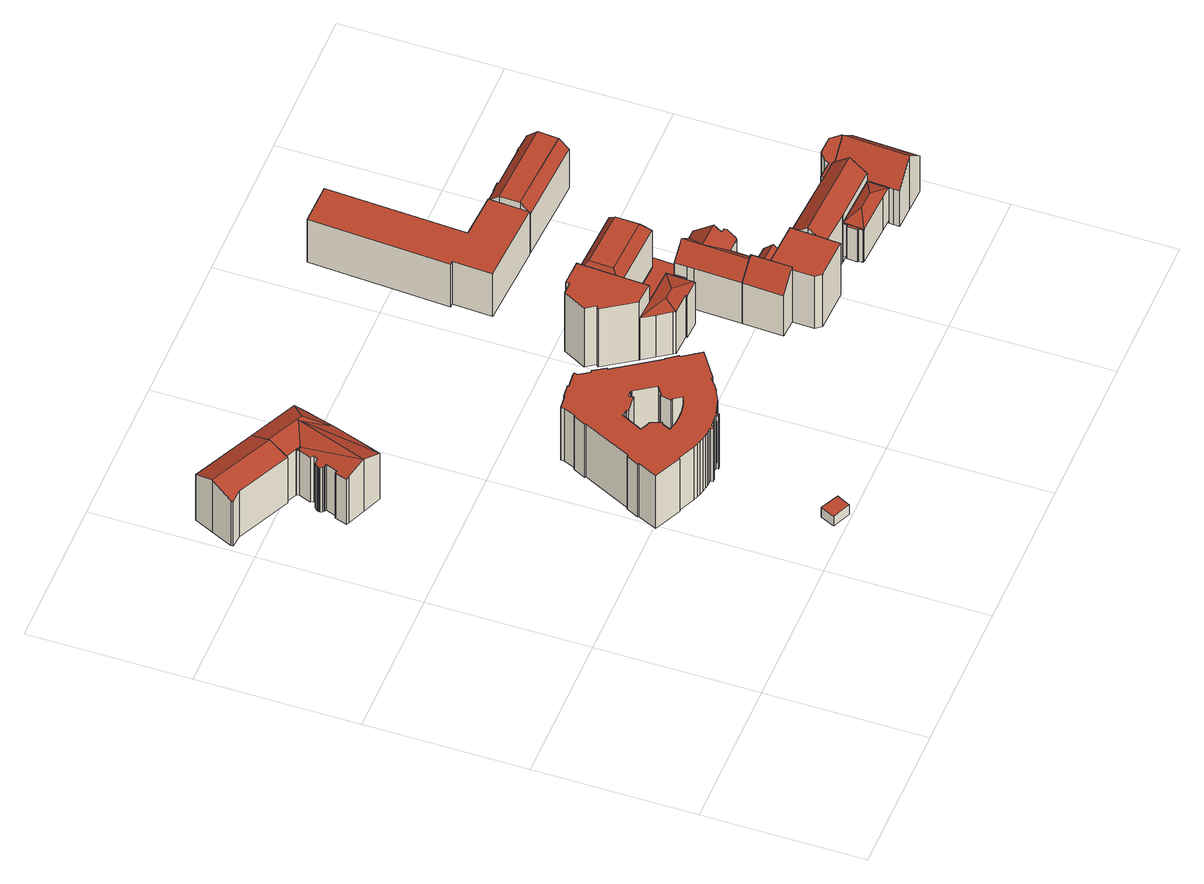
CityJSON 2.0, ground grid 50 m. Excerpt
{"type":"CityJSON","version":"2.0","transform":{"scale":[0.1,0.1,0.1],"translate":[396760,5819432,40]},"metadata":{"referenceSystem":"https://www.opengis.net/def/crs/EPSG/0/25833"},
"CityObjects":{
"building1":{"type":"Building","attributes":{"Gemeindeschluessel":"11000011","Geometrietyp2DReferenz":"3000","function":"31001_1120"},"address":[{"country":"Germany","locality":"Berlin","thoroughfareNumber":"undefined","thoroughfareName":"Parkaue"},{"country":"Germany","locality":"Berlin","thoroughfareNumber":"/","thoroughfareName":"Möllendorffstraße"}],"children":["building1-1","building1-2","building1-3"]},
"building1-1":{"type":"BuildingPart","attributes":{"roofType":"5000","measuredHeight":20.88,"storeysAboveGround":4},"parents":["building1"],"geometry":[{"type":"MultiSurface","lod":"2","boundaries":[[[0,1,2,3]],[[4,0,3,5]],[[6,4,5,7]],[[8,9,10,11]],[[12,10,9,13]],[[14,11,10]],[[13,15,16,12]],[[13,8,7,3,2,17,18,19,15]],[[20,1,0,21]],[[12,16,22,23,20,21]],[[0,6,14,12,21]],[[16,15,19,22]],[[22,19,18,23]],[[23,18,17,20]],[[20,17,2,1]],[[6,7,8,14]]],"semantics":{"surfaces":[{"type":"ClosureSurface"},{"type":"WallSurface"},{"type":"GroundSurface"},{"type":"RoofSurface"}],"values":[0,0,0,0,0,1,0,2,3,3,3,1,1,1,1,1]}}]},
"building1-2":{"type":"BuildingPart","attributes":{"roofType":"3100","measuredHeight":20.99,"storeysAboveGround":4},"parents":["building1"],"geometry":[{"type":"MultiSurface","lod":"2","boundaries":[[[7,5,4,6]],[[24,25,6,4]],[[4,5,3,0]],[[3,2,1,0]],[[24,4,0,1]],[[26,27,28,29,30,2,5,7,31]],[[32,33,34,35,25,24,36]],[[1,37,36,24]],[[35,31,7,25]],[[1,2,30,37]],[[37,30,29,36]],[[36,29,28,32]],[[32,28,27,33]],[[33,27,26,34]],[[34,26,31,35]]],"semantics":{"surfaces":[{"type":"ClosureSurface"},{"type":"WallSurface"},{"type":"GroundSurface"},{"type":"RoofSurface"}],"values":[0,1,0,0,1,2,3,3,1,1,1,1,1,1,1]}}]},
"building1-3":{"type":"BuildingPart","attributes":{"roofType":"5000","measuredHeight":20.77,"storeysAboveGround":4},"parents":["building1"],"geometry":[{"type":"MultiSurface","lod":"2","boundaries":[[[15,13,12,16]],[[38,16,12]],[[12,13,9,10]],[[11,10,9,8]],[[39,40,41,42,43,44,45,46,47,48,49,50,51,52,53,54,55,56,57,58,59,60,61,62,8,9,13,15,63,64]],[[10,65,66]],[[67,10,11]],[[68,69,70,71,72,73,74,75,65,10,67,76,77,78,79,80,81,82,83,84,85,86]],[[12,10,66]],[[87,66,65]],[[88,89,90,91,38,12,66,87]],[[90,64,63,91]],[[91,63,15,38]],[[11,8,62,67]],[[67,62,61,76]],[[76,61,60,77]],[[77,60,59,78]],[[78,59,58,79]],[[79,58,57,80]],[[80,57,56,81]],[[81,56,55,82]],[[82,55,54,83]],[[83,54,53,84]],[[84,53,52,85]],[[85,52,51,86]],[[86,51,50,68]],[[68,50,49,69]],[[69,49,48,70]],[[70,48,47,71]],[[71,47,46,72]],[[72,46,45,73]],[[73,45,44,74]],[[74,44,43,75]],[[75,43,42,65]],[[65,42,41,87]],[[87,41,40,88]],[[88,40,39,89]],[[89,39,64,90]]],"semantics":{"surfaces":[{"type":"ClosureSurface"},{"type":"WallSurface"},{"type":"GroundSurface"},{"type":"RoofSurface"}],"values":[0,1,0,0,2,3,3,3,3,3,3,1,1,1,1,1,1,1,1,1,1,1,1,1,1,1,1,1,1,1,1,1,1,1,1,1,1,1]}}]},
"building2":{"type":"Building","attributes":{"Gemeindeschluessel":"11000012","Geometrietyp2DReferenz":"3000","function":"31001_2520","roofType":"1000","measuredHeight":3.76,"storeysAboveGround":1},"address":[{"country":"Germany","locality":"Berlin"}],"geometry":[{"type":"Solid","lod":"2","boundaries":[[[[92,93,94,95]],[[96,97,98,99]],[[98,95,94,99]],[[99,94,93,96]],[[96,93,92,97]],[[97,92,95,98]]]],"semantics":{"surfaces":[{"type":"GroundSurface"},{"type":"RoofSurface"},{"type":"WallSurface"}],"values":[[0,1,2,2,2,2]]}}]},
"building3":{"type":"Building","attributes":{"name":"Rathaus Lichtenberg","Gemeindeschluessel":"11000011","Geometrietyp2DReferenz":"3000","function":"31001_3012","roofType":"9999","measuredHeight":21.2,"storeysAboveGround":3},"address":[{"country":"Germany","locality":"Berlin","thoroughfareName":"Möllendorffstraße"}],"geometry":[{"type":"Solid","lod":"2","boundaries":[[[[100,101,102,103,104,105,106,107,108,109,110,111,112,113,114,115,116,117,118,119,120,121,122,123,124,125,126,127,128,129,130,131,132,133,134,135,136,137,138,139,140,141,142,143,144,145,146,147,148,149,150,151,118,117,152,153,154,155,156,157,158,159,160,161,162,163,164,165,166,167,168,169,170,171,172,173,174,175,176,177,178,179,180,181,182,183,184,185,186,187,188,189,190,191,192,193,194,195]],[[196,195,194,197]],[[197,194,193,198]],[[198,193,192,199]],[[199,192,191,200]],[[200,191,190,201]],[[201,190,189,202]],[[202,189,188,203]],[[203,188,187,204]],[[204,187,186,205]],[[205,186,185,206]],[[206,185,184,207]],[[207,184,183,208]],[[208,183,182,209]],[[209,182,181,210]],[[210,181,180,211]],[[211,180,179,212]],[[212,179,178,213]],[[213,178,177,214]],[[214,177,176,215]],[[215,176,175,216]],[[217,174,173,218]],[[218,173,172,219]],[[219,172,171,220]],[[216,175,174,217]],[[220,171,170,221]],[[221,170,169,222]],[[222,169,168,223]],[[223,168,167,224]],[[224,167,166,225]],[[225,166,165,226]],[[226,165,164,227]],[[227,164,163,228]],[[228,163,162,229]],[[229,162,161,230]],[[231,160,159,232]],[[232,159,158,233]],[[233,158,157,234]],[[230,161,160,231]],[[234,157,156,235]],[[235,156,155,236]],[[236,155,154,237]],[[237,154,153,238]],[[238,153,152,239]],[[239,152,117,240]],[[241,118,151,242]],[[242,151,150,243]],[[243,150,149,244]],[[244,149,148,245]],[[246,147,146,247]],[[247,146,145,248]],[[245,148,147,246]],[[248,145,144,249]],[[249,144,143,250]],[[250,143,142,251]],[[251,142,141,252]],[[252,141,140,253]],[[253,140,139,254]],[[254,139,138,255]],[[255,138,137,256]],[[257,136,135,258]],[[258,135,134,259]],[[259,134,133,260]],[[256,137,136,257]],[[260,133,132,261]],[[261,132,131,262]],[[262,131,130,263]],[[263,130,129,264]],[[264,129,128,265]],[[265,128,127,266]],[[266,127,126,267]],[[267,126,125,268]],[[268,125,124,269]],[[269,124,123,270]],[[270,123,122,271]],[[271,122,121,272]],[[272,121,120,273]],[[273,120,119,274]],[[274,119,118,241]],[[240,117,116,275]],[[275,116,115,276]],[[276,115,114,277]],[[277,114,113,278]],[[278,113,112,279]],[[279,112,111,280]],[[280,111,110,281]],[[281,110,109,282]],[[282,109,108,283]],[[283,108,107,284]],[[284,107,106,285]],[[285,106,105,286]],[[286,105,104,287]],[[287,104,103,288]],[[288,103,102,289]],[[289,102,101,290]],[[290,101,100,291]],[[291,100,195,196]],[[198,199,200,201,202,203,204,205,206,207,208,209,210,211,212,213,214,215,216,217,218,219,220,221,222,223,224,225,226,227,228,229,230,231,232,233,234,235,236,237,238,239,240,241,242,243,244,245,246,247,248,249,250,251,252,253,254,255,256,257,258,259,260,261,262,263,264,265,266,267,268,269,270,271,272,273,274,241,240,275,276,277,278,279,280,281,282,283,284,285,286,287,288,289,290,291,196,197]]]],"semantics":{"surfaces":[{"type":"GroundSurface"},{"type":"WallSurface"},{"type":"RoofSurface"}],"values":[[0,1,1,1,1,1,1,1,1,1,1,1,1,1,1,1,1,1,1,1,1,1,1,1,1,1,1,1,1,1,1,1,1,1,1,1,1,1,1,1,1,1,1,1,1,1,1,1,1,1,1,1,1,1,1,1,1,1,1,1,1,1,1,1,1,1,1,1,1,1,1,1,1,1,1,1,1,1,1,1,1,1,1,1,1,1,1,1,1,1,1,1,1,1,1,1,1,2]]}}]},
"building4":{"type":"Building","attributes":{"name":"Bürgeramt 2","Gemeindeschluessel":"11000011","Geometrietyp2DReferenz":"3000","function":"31001_2010"},"address":[{"country":"Germany","locality":"Berlin","thoroughfareName":"Normannenstraße"}],"children":["building4-1","building4-2","building4-3"]},
"building4-1":{"type":"BuildingPart","attributes":{"roofType":"1000","measuredHeight":23.46,"storeysAboveGround":7},"parents":["building4"],"geometry":[{"type":"MultiSurface","lod":"2","boundaries":[[[292,293,294,295]],[[296,297,295,294]],[[293,298,299,300]],[[301,296,300,299]],[[302,303,304,305,306,307,308,298,293,292,309]],[[296,301,310,311,312,313,314,315,316,317,297]],[[317,309,292,297]],[[301,298,308,310]],[[310,308,307,311]],[[311,307,306,312]],[[312,306,305,313]],[[313,305,304,314]],[[314,304,303,315]],[[315,303,302,316]],[[316,302,309,317]]],"semantics":{"surfaces":[{"type":"ClosureSurface"},{"type":"WallSurface"},{"type":"GroundSurface"},{"type":"RoofSurface"}],"values":[0,1,0,1,2,3,1,1,1,1,1,1,1,1,1]}}]},
"building4-2":{"type":"BuildingPart","attributes":{"roofType":"1000","measuredHeight":4.92,"storeysAboveGround":7},"parents":["building4"],"geometry":[{"type":"MultiSurface","lod":"2","boundaries":[[[318,319,320,321]],[[321,320,322,323]],[[324,318,321,325]],[[325,321,323,326]],[[327,324,325,328]],[[328,325,326,329]],[[294,327,328,293]],[[293,328,329,330]],[[295,294,293,292]],[[292,293,330,331]],[[332,333,331,330,329,326,323,322,334,335]],[[319,318,324,327,294,295,336,337,338,339]],[[338,335,334,339]],[[339,334,322,319]],[[295,331,333,336]],[[336,333,332,337]],[[337,332,335,338]]],"semantics":{"surfaces":[{"type":"ClosureSurface"},{"type":"WallSurface"},{"type":"GroundSurface"},{"type":"RoofSurface"}],"values":[0,1,0,1,0,1,0,1,0,1,2,3,1,1,1,1,1]}}]},
"building4-3":{"type":"BuildingPart","attributes":{"roofType":"9999","measuredHeight":23.48,"storeysAboveGround":7},"parents":["building4"],"geometry":[{"type":"MultiSurface","lod":"2","boundaries":[[[325,321,318,324]],[[340,341,324,318]],[[321,320,319,318]],[[340,318,319,342]],[[300,299,298,293]],[[293,328,327,294]],[[343,300,294,327]],[[328,325,324,327]],[[341,343,327,324]],[[328,293,298,344,320,321,325]],[[345,346,347,348]],[[347,343,341,340,342,349,348]],[[346,300,343,347]],[[345,299,300,346]],[[348,349,299,345]],[[342,320,344,349]],[[349,344,298,299]]],"semantics":{"surfaces":[{"type":"ClosureSurface"},{"type":"WallSurface"},{"type":"GroundSurface"},{"type":"RoofSurface"}],"values":[0,1,0,1,0,0,1,0,1,2,3,3,3,3,3,1,1]}}]},
"building5":{"type":"Building","attributes":{"Gemeindeschluessel":"11000011","Geometrietyp2DReferenz":"3000","function":"31001_1010","roofType":"1000","measuredHeight":17.11,"storeysAboveGround":5},"address":[{"country":"Germany","locality":"Berlin","thoroughfareName":"Möllendorffstraße"}],"geometry":[{"type":"Solid","lod":"2","boundaries":[[[[350,351,352,353,354,355,356,357,358]],[[359,360,361,362,363,364,365,366,367]],[[366,358,357,367]],[[367,357,356,359]],[[359,356,355,360]],[[360,355,354,361]],[[361,354,353,362]],[[362,353,352,363]],[[363,352,351,364]],[[364,351,350,365]],[[365,350,358,366]]]],"semantics":{"surfaces":[{"type":"GroundSurface"},{"type":"RoofSurface"},{"type":"WallSurface"}],"values":[[0,1,2,2,2,2,2,2,2,2,2]]}}]},
"building6":{"type":"Building","attributes":{"name":"Schule am Rathaus","Gemeindeschluessel":"11000011","Geometrietyp2DReferenz":"3000","function":"31001_3021"},"address":[{"country":"Germany","locality":"Berlin","thoroughfareName":"Rathausstraße"}],"children":["building6-1","building6-2","building6-3","building6-4","building6-5","building6-6","building6-7","building6-8","building6-9","building6-10","building6-11","building6-12","building6-13"]},
"building6-1":{"type":"BuildingPart","attributes":{"roofType":"2100","measuredHeight":22.23,"storeysAboveGround":5},"parents":["building6"],"geometry":[{"type":"MultiSurface","lod":"2","boundaries":[[[368,369,370,371]],[[372,368,371,373]],[[369,374,375,376,370]],[[377,378,375,374,369,368,372]],[[379,380,381,382]],[[383,372,373,380,379]],[[377,383,379,382,384]],[[381,373,376,385]],[[377,384,386,378]],[[386,385,376,378]],[[384,381,385,386]]],"semantics":{"surfaces":[{"type":"ClosureSurface"},{"type":"WallSurface"},{"type":"GroundSurface"},{"type":"RoofSurface"}],"values":[0,0,0,1,0,0,1,2,3,1,1]}}]},
"building6-2":{"type":"BuildingPart","attributes":{"roofType":"3200","measuredHeight":15.01,"storeysAboveGround":5},"parents":["building6"],"geometry":[{"type":"MultiSurface","lod":"2","boundaries":[[[387,388,389,390]],[[391,387,390,392]],[[393,391,394,395]],[[395,394,392,396]],[[392,390,389,397,396]],[[388,387,398]],[[399,393,400,388,398]],[[391,393,399]],[[398,387,391,399]],[[393,396,397,400]],[[400,397,389,388]]],"semantics":{"surfaces":[{"type":"ClosureSurface"},{"type":"WallSurface"},{"type":"GroundSurface"},{"type":"RoofSurface"}],"values":[0,0,0,1,2,3,3,3,3,1,1]}}]},
"building6-3":{"type":"BuildingPart","attributes":{"roofType":"5000","measuredHeight":21.16,"storeysAboveGround":5},"parents":["building6"],"geometry":[{"type":"Solid","lod":"2","boundaries":[[[[401,402,403,404]],[[405,406,407,408,409,410,411,403,402]],[[412,413,414,415,416,417,418,404]],[[401,404,418]],[[419,401,418,417]],[[404,403,411,412]],[[412,411,410,413]],[[413,410,409,414]],[[414,409,408,415]],[[415,408,407,416]],[[416,407,406,417]],[[417,406,405,419]],[[419,405,402,401]]]],"semantics":{"surfaces":[{"type":"ClosureSurface"},{"type":"GroundSurface"},{"type":"RoofSurface"},{"type":"WallSurface"}],"values":[[0,1,2,2,2,3,3,3,3,3,3,3,3]]}}]},
"building6-4":{"type":"BuildingPart","attributes":{"roofType":"1000","measuredHeight":10.04,"storeysAboveGround":5},"parents":["building6"],"geometry":[{"type":"MultiSurface","lod":"2","boundaries":[[[420,421,422,423]],[[424,425,421,420]],[[426,420,423,427]],[[428,424,420,426]],[[429,428,427,430]],[[431,432,433,434]],[[433,430,427,423,422,434]],[[424,428,429,432,431,425]],[[431,434,422,425]],[[429,430,433,432]]],"semantics":{"surfaces":[{"type":"ClosureSurface"},{"type":"WallSurface"},{"type":"GroundSurface"},{"type":"RoofSurface"}],"values":[0,1,0,1,0,0,2,3,1,1]}}]},
"building6-5":{"type":"BuildingPart","attributes":{"roofType":"9999","measuredHeight":15.01,"storeysAboveGround":5},"parents":["building6"],"geometry":[{"type":"MultiSurface","lod":"2","boundaries":[[[435,436,437,438,439,440,441,442,443]],[[444,445,446,442]],[[445,447,448,443,446]],[[449,450,435,443]],[[449,448,447]],[[444,442,441,451]],[[451,441,440,452]],[[452,440,439,453]],[[453,439,438,454]],[[454,438,437,455]],[[455,437,436,456]],[[456,436,435,450]],[[451,452,453,454,455,456,450,449,444]]],"semantics":{"surfaces":[{"type":"GroundSurface"},{"type":"WallSurface"},{"type":"RoofSurface"}],"values":[0,1,1,1,1,1,1,1,1,1,1,1,2]}}]},
"building6-6":{"type":"BuildingPart","attributes":{"roofType":"3100","measuredHeight":21.16,"storeysAboveGround":5},"parents":["building6"],"geometry":[{"type":"MultiSurface","lod":"2","boundaries":[[[457,372,373,458]],[[379,380,373,372,383]],[[459,383,372,457]],[[404,403,402,401]],[[430,427,428,429]],[[427,430,460,461]],[[462,463,429,428]],[[427,464,465,426]],[[464,427,461,466]],[[467,462,426,465]],[[379,382,381,380]],[[381,466,461,460,468,469,402,403,458,380]],[[459,404,401,470,471,379]],[[463,462,467,382,379,471]],[[459,458,403,404]],[[401,402,469,470]],[[470,469,468,471]],[[471,468,460,463]],[[467,466,381,382]]],"semantics":{"surfaces":[{"type":"ClosureSurface"},{"type":"WallSurface"},{"type":"GroundSurface"},{"type":"RoofSurface"}],"values":[0,0,1,0,0,1,1,0,1,1,0,2,3,3,1,1,1,1,1]}}]},
"building6-7":{"type":"BuildingPart","attributes":{"roofType":"1000","measuredHeight":6.21,"storeysAboveGround":5},"parents":["building6"],"geometry":[{"type":"Solid","lod":"2","boundaries":[[[[426,465,464,427]],[[420,426,427,423]],[[421,420,423,422]],[[423,427,464,422]],[[426,420,421,465]],[[421,422,464,465]]]],"semantics":{"surfaces":[{"type":"ClosureSurface"},{"type":"GroundSurface"},{"type":"RoofSurface"},{"type":"WallSurface"}],"values":[[0,0,0,1,2,3]]}}]},
"building6-8":{"type":"BuildingPart","attributes":{"roofType":"3100","measuredHeight":23.03,"storeysAboveGround":5},"parents":["building6"],"geometry":[{"type":"MultiSurface","lod":"2","boundaries":[[[392,390,387,391]],[[390,392,472,473]],[[474,475,391,387]],[[476,477,478,479]],[[479,478,473,480]],[[481,474,477,476]],[[476,479,443,448]],[[481,476,448,482]],[[479,480,483,443]],[[443,435,450,449]],[[435,443,483,484]],[[485,482,449,450]],[[486,487,488,489,490]],[[491,487,486]],[[492,493,486,490,494]],[[491,486,493]],[[495,394,391,496]],[[475,497,496,391]],[[394,495,498,472]],[[498,494,490,489,484,483,480,473,472]],[[482,485,488,491,481]],[[492,497,475,474,481,491]],[[485,484,489,488]],[[492,494,498,497]]],"semantics":{"surfaces":[{"type":"ClosureSurface"},{"type":"WallSurface"},{"type":"GroundSurface"},{"type":"RoofSurface"}],"values":[0,1,1,0,1,1,0,1,1,0,1,1,0,1,0,1,0,1,1,2,3,3,1,1]}}]},
"building6-9":{"type":"BuildingPart","attributes":{"roofType":"3100","measuredHeight":21.44,"storeysAboveGround":5},"parents":["building6"],"geometry":[{"type":"MultiSurface","lod":"2","boundaries":[[[446,445,444,442]],[[499,500,444,445]],[[447,445,446,443,448]],[[499,445,447]],[[476,448,443,479]],[[477,476,479,478]],[[390,389,388,387]],[[389,390,478,501]],[[502,477,387,388]],[[503,504,501,478,443,446,442,505,506,507]],[[448,477,502,508,509,510,499]],[[511,512,500,499,510]],[[510,507,506,511]],[[511,506,505,512]],[[512,505,442,500]],[[502,501,504,508]],[[508,504,503,509]],[[509,503,507,510]]],"semantics":{"surfaces":[{"type":"ClosureSurface"},{"type":"WallSurface"},{"type":"GroundSurface"},{"type":"RoofSurface"}],"values":[0,1,0,1,0,0,0,1,1,2,3,3,1,1,1,1,1,1]}}]},
"building6-10":{"type":"BuildingPart","attributes":{"roofType":"3200","measuredHeight":17.94,"storeysAboveGround":5},"parents":["building6"],"geometry":[{"type":"MultiSurface","lod":"2","boundaries":[[[434,433,432,431]],[[433,434,513,514]],[[515,516,431,432]],[[517,518,519,520,521,522,523,524,514,513,525,526]],[[527,516,515,528]],[[529,530,531,532,533,527,528]],[[534,535,536,530,529]],[[528,515,537,538,534,529]],[[533,526,525,527]],[[527,525,513,516]],[[515,514,524,537]],[[537,524,523,538]],[[538,523,522,534]],[[534,522,521,535]],[[535,521,520,536]],[[536,520,519,530]],[[530,519,518,531]],[[531,518,517,532]],[[532,517,526,533]]],"semantics":{"surfaces":[{"type":"ClosureSurface"},{"type":"WallSurface"},{"type":"GroundSurface"},{"type":"RoofSurface"}],"values":[0,1,1,2,3,3,3,3,1,1,1,1,1,1,1,1,1,1,1]}}]},
"building6-11":{"type":"BuildingPart","attributes":{"roofType":"9999","measuredHeight":12.9,"storeysAboveGround":5},"parents":["building6"],"geometry":[{"type":"Solid","lod":"2","boundaries":[[[[539,540,541,542,495,394,395,543]],[[393,395,394,391]],[[496,391,394,495]],[[544,543,395,393]],[[496,495,542,545]],[[545,542,541,546]],[[546,541,540,547]],[[547,540,539,548]],[[548,539,543,544]],[[391,496,545,546,547,548,544,393]]]],"semantics":{"surfaces":[{"type":"GroundSurface"},{"type":"WallSurface"},{"type":"RoofSurface"}],"values":[[0,1,1,1,1,1,1,1,1,2]]}}]},
"building6-12":{"type":"BuildingPart","attributes":{"roofType":"3100","measuredHeight":18.43,"storeysAboveGround":5},"parents":["building6"],"geometry":[{"type":"Solid","lod":"2","boundaries":[[[[549,369,370,550]],[[372,457,458,373]],[[368,372,373,371]],[[368,371,370,369]],[[371,373,458,551,552,550,370]],[[369,549,553,368]],[[554,457,372,368,553]],[[549,550,552,553]],[[553,552,551,554]],[[554,551,458,457]]]],"semantics":{"surfaces":[{"type":"ClosureSurface"},{"type":"GroundSurface"},{"type":"RoofSurface"},{"type":"WallSurface"}],"values":[[0,0,0,0,1,2,2,3,3,3]]}}]},
"building6-13":{"type":"BuildingPart","attributes":{"roofType":"9999","measuredHeight":20.95,"storeysAboveGround":5},"parents":["building6"],"geometry":[{"type":"MultiSurface","lod":"2","boundaries":[[[376,370,550,489,494,555,556,557]],[[488,487,486,490,489]],[[486,493,492,494,490]],[[550,370,369,549]],[[376,375,374,369,370]],[[558,557,556,559]],[[559,556,555,560]],[[560,555,494,561]],[[561,492,493]],[[562,487,488]],[[562,489,550,563]],[[374,563,549,369]],[[375,376,557,558]],[[560,561,562,563,374,375,558,559]]],"semantics":{"surfaces":[{"type":"GroundSurface"},{"type":"WallSurface"},{"type":"RoofSurface"}],"values":[0,1,1,1,1,1,1,1,1,1,1,1,1,2]}}]},
"building7":{"type":"Building","attributes":{"Gemeindeschluessel":"11000011","Geometrietyp2DReferenz":"3000","function":"31001_1120","roofType":"9999","measuredHeight":18.75,"storeysAboveGround":4},"address":[{"country":"Germany","locality":"Berlin","thoroughfareName":"Normannenstraße"}],"geometry":[{"type":"Solid","lod":"2","boundaries":[[[[564,565,566,567,568,569,570,571,572,573,574,575,576,577,578,579]],[[580,581,582,583]],[[584,585,586,587,588,589,590,591,592,593,583,582]],[[594,595,581,580]],[[594,579,578,595]],[[595,578,577,581]],[[581,577,576,582]],[[582,576,575,584]],[[584,575,574,585]],[[585,574,573,586]],[[586,573,572,587]],[[587,572,571,588]],[[588,571,570,589]],[[589,570,569,590]],[[590,569,568,591]],[[591,568,567,592]],[[592,567,566,593]],[[593,566,565,583]],[[583,565,564,580]],[[580,564,579,594]]]],"semantics":{"surfaces":[{"type":"GroundSurface"},{"type":"RoofSurface"},{"type":"WallSurface"}],"values":[[0,1,1,1,2,2,2,2,2,2,2,2,2,2,2,2,2,2,2,2]]}}]},
"building8":{"type":"Building","attributes":{"Gemeindeschluessel":"11000012","Geometrietyp2DReferenz":"3000","function":"31001_2143","roofType":"1000","measuredHeight":3.88,"storeysAboveGround":1},"address":[{"country":"Germany","locality":"Berlin"}],"geometry":[{"type":"Solid","lod":"2","boundaries":[[[[596,597,598,599,600,601]],[[602,603,604,605,606,607]],[[606,601,600,607]],[[607,600,599,602]],[[602,599,598,603]],[[603,598,597,604]],[[604,597,596,605]],[[605,596,601,606]]]],"semantics":{"surfaces":[{"type":"GroundSurface"},{"type":"RoofSurface"},{"type":"WallSurface"}],"values":[[0,1,2,2,2,2,2,2]]}}]}
},
"vertices":[
[233,1546,235],[255,1605,209],[255,1605,26],[233,1546,26],[232,1543,234],[232,1543,26],[211,1486,209],[211,1486,26],[246,1470,26],[259,1464,26],[259,1464,209],[246,1470,204],[366,1415,209],[366,1415,26],[246,1470,209],[372,1413,26],[372,1413,205],[404,1534,26],[394,1492,26],[383,1450,26],[404,1534,209],[351,1490,235],[383,1450,205],[394,1492,207],
[232,1543,236],[211,1486,212],[41,1562,26],[2,1566,26],[2,1574,26],[32,1639,26],[60,1698,26],[209,1481,26],[2,1574,207],[2,1566,204],[41,1562,209],[209,1481,209],[32,1639,236],[60,1698,209],
[372,1413,206],[343,1327,26],[328,1287,26],[312,1247,26],[253,1272,26],[197,1296,26],[189,1299,26],[202,1337,26],[208,1335,26],[221,1372,26],[217,1373,26],[213,1376,26],[211,1380,26],[209,1384,26],[209,1389,26],[210,1393,26],[213,1397,26],[216,1401,26],[220,1403,26],[225,1403,26],[229,1403,26],[234,1401,26],[240,1416,26],[234,1424,26],[249,1462,26],[371,1409,26],[358,1368,26],[253,1272,234],[332,1496,234],[249,1462,206],[211,1380,204],[213,1376,205],[217,1373,207],[221,1372,209],[208,1335,209],[202,1337,207],[189,1299,207],[197,1296,211],[234,1424,206],[240,1416,209],[234,1401,209],[229,1403,207],[225,1403,206],[220,1403,204],[216,1401,203],[213,1397,202],[210,1393,202],[209,1389,202],[209,1384,203],[312,1247,209],[328,1287,208],[343,1327,207],[358,1368,206],[371,1409,206],
[738,47,18],[717,5,18],[661,31,18],[681,75,18],[717,5,56],[738,47,56],[681,75,56],[661,31,56],
[774,845,5],[783,845,5],[782,833,5],[803,801,5],[808,803,5],[832,767,5],[829,762,5],[920,627,5],[923,628,5],[947,594,5],[945,591,5],[983,534,5],[901,477,5],[896,481,5],[877,464,5],[867,458,5],[858,452,5],[848,447,5],[802,529,5],[784,554,5],[777,555,5],[785,590,5],[789,589,5],[815,608,5],[774,670,5],[770,669,5],[768,673,5],[753,672,5],[754,657,5],[698,652,5],[698,659,5],[690,659,5],[678,662,5],[645,596,5],[675,582,5],[678,583,5],[691,549,5],[684,546,5],[673,520,5],[686,517,5],[699,514,5],[712,513,5],[725,512,5],[738,513,5],[745,513,5],[751,514,5],[758,515,5],[767,517,5],[776,519,5],[785,522,5],[791,524,5],[796,526,5],[838,442,5],[831,438,5],[816,432,5],[814,432,5],[805,429,5],[795,426,5],[786,423,5],[777,421,5],[774,421,5],[775,412,5],[766,410,5],[766,419,5],[753,418,5],[740,417,5],[727,416,5],[726,408,5],[715,408,5],[714,416,5],[704,417,5],[694,418,5],[683,420,5],[670,422,5],[657,425,5],[644,429,5],[631,434,5],[579,458,5],[576,455,5],[491,495,5],[519,555,5],[515,557,5],[534,596,5],[539,595,5],[611,746,5],[607,748,5],[626,786,5],[631,787,5],[646,824,5],[646,834,5],[690,838,5],[690,841,5],[701,842,5],[727,845,5],[730,846,5],[730,841,5],[730,841,217],[730,846,217],[727,845,217],[701,842,217],[690,841,217],[690,838,217],[646,834,217],[646,824,217],[631,787,217],[626,786,217],[607,748,217],[611,746,217],[539,595,217],[534,596,217],[515,557,217],[519,555,217],[491,495,217],[576,455,217],[579,458,217],[631,434,217],[644,429,217],[657,425,217],[670,422,217],[683,420,217],[694,418,217],[704,417,217],[714,416,217],[715,408,217],[726,408,217],[727,416,217],[740,417,217],[753,418,217],[766,419,217],[766,410,217],[775,412,217],[774,421,217],[777,421,217],[786,423,217],[795,426,217],[805,429,217],[814,432,217],[816,432,217],[831,438,217],[838,442,217],[848,447,217],[802,529,217],[796,526,217],[791,524,217],[785,522,217],[776,519,217],[767,517,217],[758,515,217],[751,514,217],[745,513,217],[738,513,217],[725,512,217],[712,513,217],[699,514,217],[686,517,217],[673,520,217],[684,546,217],[691,549,217],[678,583,217],[675,582,217],[645,596,217],[678,662,217],[690,659,217],[698,659,217],[698,652,217],[754,657,217],[753,672,217],[768,673,217],[770,669,217],[774,670,217],[815,608,217],[789,589,217],[785,590,217],[777,555,217],[784,554,217],[858,452,217],[867,458,217],[877,464,217],[896,481,217],[901,477,217],[983,534,217],[945,591,217],[947,594,217],[923,628,217],[920,627,217],[829,762,217],[832,767,217],[808,803,217],[803,801,217],[782,833,217],[783,845,217],[774,845,217],
[1136,753,21],[1140,841,21],[1140,841,70],[1136,753,70],[1140,841,256],[1136,753,256],[1146,971,21],[1146,971,219],[1140,841,219],[1146,971,256],[1067,757,21],[1002,855,21],[1011,862,21],[990,892,21],[1029,963,21],[1066,963,21],[1066,975,21],[1068,757,21],[1066,975,256],[1066,963,256],[1029,963,256],[990,892,256],[1011,862,256],[1002,855,256],[1067,757,256],[1068,757,256],
[1372,891,70],[1372,893,70],[1372,893,21],[1372,891,21],[1372,893,20],[1372,891,20],[1373,891,70],[1373,891,21],[1373,891,20],[1369,830,70],[1369,830,21],[1369,830,20],[1140,841,20],[1136,753,20],[1312,744,20],[1255,747,20],[1408,891,20],[1400,739,20],[1255,747,70],[1312,744,70],[1400,739,70],[1408,891,70],
[1372,891,219],[1373,891,216],[1372,893,219],[1369,830,219],[1374,960,21],[1168,942,256],[1165,868,256],[1347,859,256],[1350,933,256],[1374,960,219],
[1203,1315,25],[1345,1307,25],[1339,1182,25],[1079,1195,25],[1085,1318,25],[1073,1318,25],[1096,1752,25],[1225,1749,25],[1211,1467,25],[1096,1752,196],[1073,1318,196],[1085,1318,196],[1079,1195,196],[1339,1182,196],[1345,1307,196],[1203,1315,196],[1211,1467,196],[1225,1749,196],
[1362,508,199],[1361,481,172],[1361,481,15],[1362,508,15],[1363,536,172],[1363,536,15],[1361,481,224],[1358,411,224],[1358,411,15],[1363,536,236],[1358,411,237],[1355,537,226],[1355,537,15],[1304,540,15],[1304,540,177],[1363,536,219],[1304,540,178],[1298,414,15],[1298,414,178],
[1797,351,171],[1793,286,171],[1793,286,41],[1797,351,41],[1625,359,171],[1625,359,41],[1621,295,171],[1625,359,42],[1621,295,42],[1621,295,41],[1751,288,41],[1740,321,191],[1679,324,191],[1751,288,171],
[1414,738,177],[1414,738,15],[1410,613,15],[1410,613,177],[1445,737,15],[1442,675,15],[1441,651,15],[1456,649,15],[1461,643,15],[1460,617,15],[1455,612,15],[1455,612,177],[1460,617,180],[1461,643,201],[1456,649,206],[1441,651,207],[1442,675,226],[1361,677,226],[1445,737,177],
[1285,707,92],[1284,686,92],[1284,686,30],[1285,707,30],[1285,707,130],[1284,686,130],[1311,706,92],[1311,706,30],[1311,706,130],[1312,744,130],[1312,744,30],[1252,687,130],[1255,747,130],[1255,747,30],[1252,687,30],
[1759,458,31],[1760,475,31],[1818,472,31],[1822,487,31],[1849,507,31],[1906,505,31],[1930,477,31],[1929,451,31],[1803,456,31],[1929,451,181],[1874,453,181],[1874,453,31],[1810,456,181],[1803,456,174],[1803,456,181],[1759,458,181],[1930,477,181],[1906,505,181],[1849,507,181],[1822,487,181],[1818,472,181],[1760,475,181],
[1407,534,172],[1407,534,15],[1407,534,177],[1312,744,15],[1311,706,15],[1311,706,177],[1312,744,177],[1310,685,30],[1310,685,92],[1310,685,15],[1310,685,177],[1363,741,15],[1400,739,15],[1400,739,191],[1363,741,226],
[1625,359,15],[1797,351,15],[1797,351,203],[1625,359,202],[1800,404,174],[1797,351,174],[1797,351,31],[1800,404,31],[1800,404,15],[1800,404,245],[1803,456,203],[1803,456,15],[1759,458,15],[1759,458,203],[1506,420,224],[1507,446,224],[1509,473,203],[1509,473,15],[1506,420,15],[1506,420,245],[1503,367,203],[1505,394,224],[1503,367,15],[1620,359,42],[1620,359,171],[1620,359,202],[1620,359,15],
[1874,453,245],[1929,451,190],[1793,286,31],[1793,286,174],[1791,253,31],[1792,272,31],[1945,449,31],[1935,247,31],[1863,250,31],[1792,272,174],[1791,253,174],[1863,250,245],[1935,247,174],[1945,449,174],
[1252,687,22],[1255,747,22],[1255,747,190],[1252,687,190],[1194,661,22],[1194,666,22],[1126,669,22],[1121,678,22],[1093,718,22],[1068,756,22],[1068,757,22],[1136,753,22],[1251,664,22],[1250,658,22],[1251,664,190],[1194,708,202],[1156,710,202],[1126,669,190],[1194,666,190],[1194,661,188],[1250,658,189],[1068,756,190],[1093,718,190],[1121,678,190],[1136,753,190],[1068,757,190],
[1617,311,42],[1613,311,42],[1615,345,42],[1620,345,42],[1617,296,42],[1617,296,171],[1620,345,171],[1615,345,171],[1613,311,171],[1617,311,171],
[1453,476,172],[1453,476,15],[1455,531,15],[1454,503,15],[1454,503,199],[1455,531,172],
[1501,320,15],[1371,326,15],[1356,344,15],[1356,344,224],[1371,326,224],[1501,320,224],[1503,367,224],[1509,473,224],[1453,476,224],
[1351,1215,22],[1354,1278,22],[1356,1311,22],[1401,1309,22],[1401,1313,22],[1431,1312,22],[1431,1307,22],[1567,1300,22],[1567,1304,22],[1580,1303,22],[1581,1299,22],[1625,1297,22],[1624,1264,22],[1620,1200,22],[1618,1168,22],[1349,1182,22],[1351,1215,209],[1620,1200,209],[1624,1264,209],[1354,1278,209],[1625,1297,178],[1581,1299,179],[1580,1303,175],[1567,1304,175],[1567,1300,178],[1431,1307,179],[1431,1312,174],[1401,1313,174],[1401,1309,178],[1356,1311,178],[1349,1182,178],[1618,1168,178],
[1431,1312,29],[1432,1342,29],[1569,1335,29],[1567,1304,29],[1567,1300,29],[1431,1307,29],[1567,1304,68],[1569,1335,68],[1432,1342,68],[1431,1312,68],[1431,1307,68],[1567,1300,68]
]}
